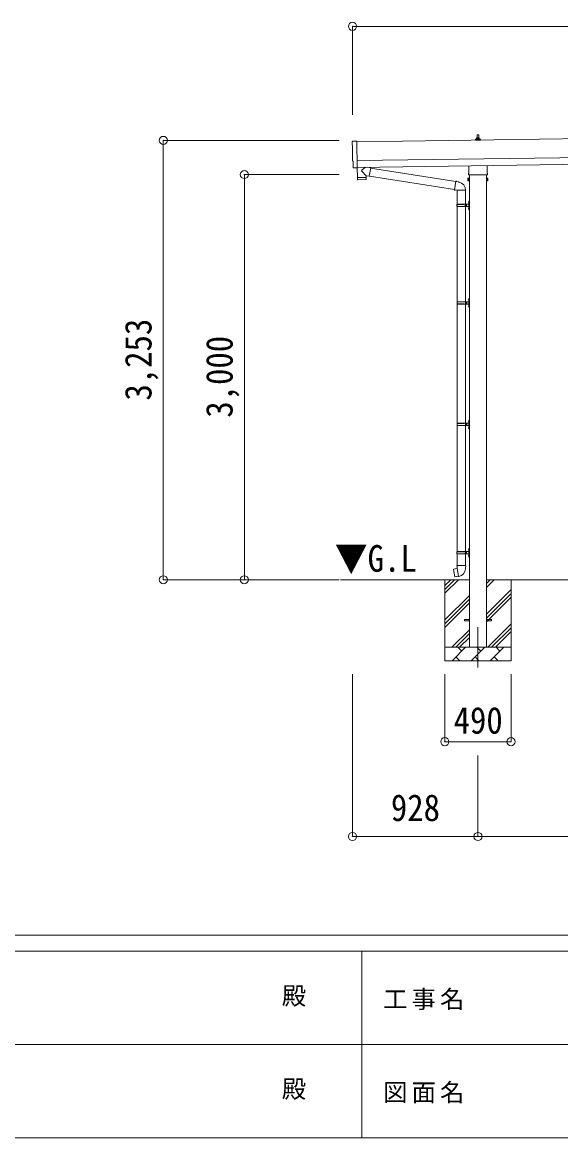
# Model space of a CAD drawing. Units: millimetres at full size, sheet at 1:60. Extents: x -16864 to 16864, y -11640 to 11640.
# Drawn here: x -3409 to 574, y -11640 to -3381 of the extents above; entities that cross this region are included whole.
import ezdxf
from ezdxf.enums import TextEntityAlignment as Align

# ---------------------------------------------------------------- set-up
doc = ezdxf.new("R2010")
doc.units = ezdxf.units.MM
doc.header["$LTSCALE"] = 60
doc.header["$PDMODE"] = 32
doc.header["$PDSIZE"] = 60
doc.linetypes.add('CHAIN1', pattern=[8, 5, -1, 1, -1])
for name, color, linetype, lineweight in [('0-1_Defpoints', 7, 'CHAIN1', 9), ('0-2_TEXT1', 4, 'Continuous', 9), ('0-3_SHAPE', 7, 'Continuous', 9), ('0-7_PARTS2', 7, 'Continuous', 9), ('0-8_TABLE1', 6, 'Continuous', 9), ('0-9_DIM1', 7, 'Continuous', 9), ('F-0', 7, 'Continuous', 9)]:
    doc.layers.add(name, color=color, linetype=linetype, lineweight=lineweight)
doc.styles.add('ＭＳ ゴシック', font='')
doc.styles.get('ＭＳ ゴシック').set_extended_font_data('MS Gothic')

msp = doc.modelspace()

# ---------------------------------------------------------------- linework, layer by layer
at = {"layer": '0-1_Defpoints'}
msp.add_line((-37.81, -7858.64), (-37.81, -8207.64), dxfattribs=at)
at = {"layer": '0-2_TEXT1'}
for p, q in [((4602.25, -4185.95), (-933.21, -4265.03)), ((-55.76, -4254.88), (-55.76, -4247.17)), ((-19.26, -4254.88), (-55.76, -4254.88)), ((-55.38, -4246.38), (-19.64, -4246.38)), ((-54.99, -4246.2), (-48.27, -4244.57)), ((-47.89, -4244.38), (-27.13, -4244.38)), ((-47.51, -4243.6), (-47.51, -4239.38)), ((-46.51, -4239.38), (-28.51, -4239.38)), ((-43.51, -4239.38), (-42.78, -4215.86)), ((-41.78, -4214.88), (-33.23, -4214.88)), ((-32.23, -4215.86), (-31.51, -4239.38)), ((-27.51, -4243.6), (-27.51, -4239.38)), ((-20.02, -4246.2), (-26.74, -4244.57)), ((-19.26, -4254.88), (-19.26, -4247.17)), ((-931.21, -4405.01), (4604.25, -4325.93)), ((-930.5, -4455.01), (4604.97, -4375.93)), ((-950.08, -4459.06), (-957, -4458.79)), ((-106.11, -4498.87), (-106.11, -4443.23)), ((30.49, -4441.28), (30.49, -4498.87)), ((-111.81, -4537.14), (-111.06, -4535.83)), ((-111.81, -4537.14), (-111.81, -4554.14)), ((-104.81, -4540.73), (-111.06, -4540.73)), ((-107.81, -4507.64), (-107.81, -4502.14)), ((30.12, -4511.14), (-105.75, -4511.14)), ((-100.31, -4511.14), (-100.31, -8008.64)), ((24.69, -8008.64), (24.69, -4511.14)), ((29.19, -4540.73), (35.43, -4540.73)), ((32.19, -4502.14), (32.19, -4507.64)), ((36.19, -4537.14), (35.43, -4535.83)), ((36.19, -4537.14), (36.19, -4554.14)), ((-111.81, -4554.14), (-111.06, -4555.46)), ((-104.81, -4550.55), (-111.06, -4550.55)), ((-104.81, -4555.46), (-111.06, -4555.46)), ((-102.31, -4554.84), (-104.81, -4554.84)), ((26.69, -4554.84), (29.19, -4554.84)), ((29.19, -4550.55), (35.43, -4550.55)), ((29.19, -4555.46), (35.43, -4555.46)), ((36.19, -4554.14), (35.43, -4555.46)), ((-137.81, -7804.14), (-100.31, -7804.14)), ((-137.81, -7813.14), (-137.81, -7804.14)), ((-137.81, -7804.14), (-100.31, -7804.14)), ((-137.81, -7813.14), (-137.81, -7804.14)), ((-137.81, -7813.14), (-100.31, -7813.14)), ((-137.81, -7813.14), (-100.31, -7813.14)), ((24.69, -7804.14), (62.19, -7804.14)), ((24.69, -7804.14), (62.19, -7804.14)), ((24.69, -7813.14), (62.19, -7813.14)), ((24.69, -7813.14), (62.19, -7813.14)), ((62.19, -7813.14), (62.19, -7804.14)), ((62.19, -7813.14), (62.19, -7804.14))]:
    msp.add_line(p, q, dxfattribs=at)
for points in [[(-964.83, -4262.04), (-933.29, -4259.94), (-930.46, -4457.77)], [(-959.88, -4455.84), (-960.55, -4408.82), (-961.15, -4408.83)], [(-949.34, -4458.77), (-948.68, -4458.13), (-930.44, -4458.78)], [(-104.81, -4555.46), (-104.81, -4535.83), (-111.06, -4535.83)], [(-104.81, -4554.84), (-104.81, -4536.44), (-102.31, -4536.44)], [(29.19, -4554.84), (29.19, -4536.44), (26.69, -4536.44)], [(29.19, -4555.46), (29.19, -4535.83), (35.43, -4535.83)]]:
    msp.add_lwpolyline(points, dxfattribs=at)
for points in [[(-102.31, -4556.14), (-102.31, -4535.14), (-100.31, -4535.14), (-100.31, -4556.14)], [(26.69, -4556.14), (26.69, -4535.14), (24.69, -4535.14), (24.69, -4556.14)]]:
    msp.add_lwpolyline(points, close=True, dxfattribs=at)
for centre, radius, start, end in [((-54.76, -4247.17), 1, 103.62699, 180), ((-48.51, -4243.6), 1, 283.62699, 0), ((-43.42, -4240.02), 4.13, 90, 171.17633), ((-46.51, -4240.38), 1, 90, 180), ((-41.78, -4215.88), 1, 90, 178.60509), ((-34.17, -4239.38), 4.83, 133.60282, 180), ((-40.84, -4239.38), 4.83, 0, 46.39718), ((-33.23, -4215.88), 1, 1.39491, 90), ((-31.59, -4240.02), 4.13, 8.82367, 90), ((-28.51, -4240.38), 1, 0, 90), ((-26.51, -4243.6), 1, 180, 256.37301), ((-20.26, -4247.17), 1, 0, 76.37301), ((-107.47, -4538.28), 4.34, 145.61575, 214.38425), ((-95.57, -4545.64), 16.24, 162.41205, 197.58795), ((-103.81, -4502.14), 4, 125.09963, 180), ((-103.81, -4507.64), 4, 180, 194.47751), ((-103.81, -4507.64), 4, 194.47751, 241.04498), ((28.19, -4507.64), 4, 298.95502, 345.52249), ((28.19, -4502.14), 4, 0, 54.90037), ((28.19, -4507.64), 4, 345.52249, 0), ((19.94, -4545.64), 16.24, 342.41205, 17.58795), ((31.84, -4538.28), 4.34, 325.61575, 34.38425), ((-107.47, -4553), 4.34, 145.61575, 214.38425), ((31.84, -4553), 4.34, 325.61575, 34.38425)]:
    msp.add_arc(centre, radius, start, end, dxfattribs=at)
for centre, major_axis, ratio, start_param, end_param in [((-964.63, -4265.03), (-3, -0.04), 0.99863, 4.7647489, 6.2979817), ((-5729, -4403.53), (4762.89, 68.04), 0.99863, 6.2686928, 6.2979817), ((-961.22, -4404.43), (-4.41, -0.06), 0.99863, 6.2686928, 7.8539816), ((-956.88, -4455.79), (-2.15, -2.1), 0.9974, 5.5252311, 7.0411395), ((-950.03, -4458.05), (-0.717, -0.7), 0.9974, 0.7579542, 1.5707963)]:
    msp.add_ellipse(centre, major_axis=major_axis, ratio=ratio, start_param=start_param, end_param=end_param, dxfattribs=at)
at = {"layer": '0-3_SHAPE'}
for p, q in [((-100.31, -7508.64), (-1054.26, -7508.64)), ((-282.81, -7508.64), (-282.81, -8108.64)), ((-282.81, -7552.12), (-239.33, -7508.64)), ((-282.81, -7580.41), (-211.05, -7508.64)), ((-282.81, -7608.69), (-182.76, -7508.64)), ((1899.69, -7508.64), (24.69, -7508.64)), ((24.69, -7537.47), (53.51, -7508.64)), ((24.69, -7565.75), (81.79, -7508.64)), ((207.19, -7508.64), (207.19, -8108.64)), ((24.69, -7763.74), (207.19, -7581.24)), ((-282.81, -7806.68), (-100.31, -7624.18)), ((-282.81, -7834.97), (-100.31, -7652.47)), ((-282.81, -7863.25), (-100.31, -7680.75)), ((24.69, -7792.02), (207.19, -7609.52)), ((24.69, -7820.31), (207.19, -7637.81)), ((34.34, -8008.64), (207.19, -7835.8)), ((-230.22, -8008.64), (-100.31, -7878.74)), ((-201.93, -8008.64), (-100.31, -7907.02)), ((62.63, -8008.64), (207.19, -7864.08)), ((90.91, -8008.64), (207.19, -7892.37)), ((-282.81, -8008.64), (207.19, -8008.64)), ((-229.24, -8108.64), (-129.24, -8008.64)), ((-157.79, -8037.2), (-186.34, -8008.64)), ((-173.65, -8008.64), (-100.31, -7935.31)), ((-87.81, -8108.64), (12.19, -8008.64)), ((-16.37, -8037.2), (-44.92, -8008.64)), ((53.61, -8108.64), (153.61, -8008.64)), ((125.05, -8037.2), (96.5, -8008.64)), ((-200.68, -8080.09), (-172.13, -8108.64)), ((-59.26, -8080.09), (-30.71, -8108.64)), ((82.16, -8080.09), (110.71, -8108.64)), ((207.19, -8108.64), (-282.81, -8108.64))]:
    msp.add_line(p, q, dxfattribs=at)
at = {"layer": '0-8_TABLE1'}
for p, q in [((-965.81, -3411), (-965.81, -4065.33)), ((10893.19, -3411), (-965.81, -3411)), ((-2365.81, -4255.35), (-1065.12, -4255.35)), ((-2365.81, -4255.35), (-2365.81, -7508.64)), ((-1765.81, -4508.64), (-1065.12, -4508.64)), ((-1765.81, -4508.64), (-1765.81, -7508.64)), ((-2365.81, -7508.64), (-1065.12, -7508.64)), ((-966.12, -9409.64), (-966.12, -8207.64)), ((-282.81, -8707.64), (-282.81, -8207.64)), ((207.19, -8707.64), (207.19, -8207.64)), ((-282.81, -8707.64), (207.19, -8707.64)), ((-37.81, -9409.64), (-37.81, -8809.64)), ((-37.81, -9409.64), (-966.12, -9409.64)), ((1962.19, -9409.64), (-37.81, -9409.64))]:
    msp.add_line(p, q, dxfattribs=at)
for p in [(-965.81, -3411), (-2365.81, -4255.35), (-1765.81, -4508.64), (-2365.81, -7508.64), (-1765.81, -7508.64), (-282.81, -8707.64), (207.19, -8707.64), (-966.12, -9409.64), (-37.81, -9409.64)]:
    msp.add_point(p, dxfattribs=at)
at = {"layer": '0-9_DIM1'}
for p, q in [((-930.46, -4457.77), (-930.44, -4458.77)), ((-869.05, -4454.13), (-896.7, -4476.64)), ((-831.43, -4458.14), (-857.27, -4453.96)), ((-831.43, -4458.14), (-841.6, -4521.02)), ((-929.81, -4531), (-929.4, -4544.05)), ((-925.33, -4529.94), (-925.3, -4530.94)), ((-866.01, -4517.07), (-896.88, -4483.97)), ((-870.33, -4529.15), (-870.34, -4530.15)), ((-866.01, -4517.07), (-841.6, -4521.02)), ((-866.01, -4517.07), (-865.83, -4529.09)), ((-841.3, -4519.19), (-211.8, -4619.42)), ((-831.73, -4459.96), (-201.38, -4560.32)), ((-868.82, -4546.13), (-926.35, -4546.96)), ((-212.12, -4621.24), (-206.59, -4589.87)), ((-212.12, -4621.24), (-211.72, -4623.49)), ((-212.12, -4621.24), (-206.97, -4622.05)), ((-211.72, -4623.49), (-208.16, -4624.12)), ((-208.16, -4624.12), (-206.97, -4622.05)), ((-206.97, -4622.05), (-192.36, -4624.37)), ((-201.06, -4558.51), (-206.59, -4589.87)), ((-201.06, -4558.51), (-199.91, -4556.52)), ((-199.91, -4556.52), (-196.35, -4557.15)), ((-196.35, -4557.15), (-195.94, -4559.5)), ((-192.36, -4624.37), (-190.16, -4623.38)), ((-129.86, -4623.78), (-191.04, -4623.78)), ((-190.31, -4623.78), (-190.31, -4727.78)), ((-181.42, -4562.32), (-179.74, -4563.95)), ((-179.74, -4563.95), (-177.62, -4564.4)), ((-130.31, -4623.78), (-130.31, -4727.78)), ((-104.31, -4704.78), (-101.31, -4703.28)), ((-104.31, -4704.78), (-104.31, -4736.78)), ((-101.31, -4703.28), (-101.31, -4736.78)), ((-101.31, -4703.28), (-100.31, -4703.28)), ((-100.31, -4703.28), (-100.31, -4736.78)), ((-193.31, -4729.78), (-142.98, -4729.78)), ((-193.31, -4743.78), (-142.98, -4743.78)), ((-192.31, -4727.78), (-106.31, -4727.78)), ((-192.31, -4727.78), (-192.31, -4729.78)), ((-192.31, -4745.78), (-192.31, -4743.78)), ((-192.31, -4745.78), (-106.31, -4745.78)), ((-190.31, -4727.56), (-190.31, -6349.64)), ((-133.31, -4727.78), (-133.31, -4732.28)), ((-133.31, -4732.28), (-131.31, -4732.28)), ((-133.31, -4745.78), (-133.31, -4741.28)), ((-133.31, -4741.28), (-131.31, -4741.28)), ((-131.31, -4732.28), (-131.31, -4736.78)), ((-131.31, -4741.28), (-131.31, -4736.78)), ((-130.31, -4727.56), (-130.31, -6349.64)), ((-125.31, -4727.78), (-125.31, -4736.78)), ((-125.31, -4732.28), (-122.31, -4732.28)), ((-125.31, -4745.78), (-125.31, -4736.78)), ((-125.31, -4741.28), (-122.31, -4741.28)), ((-122.31, -4732.28), (-122.31, -4736.78)), ((-122.31, -4741.28), (-122.31, -4736.78)), ((-106.62, -4710.63), (-104.57, -4711.63)), ((-106.62, -4758.63), (-104.57, -4759.63)), ((-105.35, -4708.63), (-104.71, -4708.63)), ((-105.35, -4708.63), (-105.35, -4716.93)), ((-105.35, -4716.93), (-104.71, -4716.93)), ((-105.35, -4756.63), (-104.71, -4756.63)), ((-105.35, -4756.63), (-105.35, -4764.93)), ((-105.35, -4764.93), (-104.71, -4764.93)), ((-104.71, -4708.63), (-104.71, -4716.93)), ((-104.71, -4708.63), (-104.31, -4709.03)), ((-104.71, -4716.93), (-104.31, -4716.53)), ((-104.71, -4756.63), (-104.71, -4764.93)), ((-104.71, -4756.63), (-104.31, -4757.03)), ((-104.71, -4764.93), (-104.31, -4764.53)), ((-104.57, -4711.63), (-103.96, -4712.78)), ((-104.57, -4759.63), (-103.96, -4760.78)), ((-104.31, -4709.03), (-104.31, -4716.53)), ((-104.31, -4768.78), (-104.31, -4736.78)), ((-104.31, -4757.03), (-104.31, -4764.53)), ((-104.31, -4768.78), (-101.31, -4770.28)), ((-101.31, -4770.28), (-101.31, -4736.78)), ((-101.31, -4770.28), (-100.31, -4770.28)), ((-100.31, -4770.28), (-100.31, -4736.78)), ((-189.81, -5449.64), (-189.81, -5451.64)), ((-189.81, -5449.64), (-106.31, -5449.64)), ((-130.81, -5449.64), (-130.81, -5454.14)), ((-122.81, -5449.64), (-122.81, -5458.64)), ((-106.62, -5432.49), (-104.57, -5433.49)), ((-105.35, -5430.49), (-104.71, -5430.49)), ((-105.35, -5430.49), (-105.35, -5438.79)), ((-105.35, -5438.79), (-104.71, -5438.79)), ((-104.71, -5430.49), (-104.71, -5438.79)), ((-104.71, -5430.49), (-104.31, -5430.89)), ((-104.71, -5438.79), (-104.31, -5438.39)), ((-104.57, -5433.49), (-103.96, -5434.64)), ((-104.31, -5426.64), (-101.31, -5425.14)), ((-104.31, -5426.64), (-104.31, -5458.64)), ((-104.31, -5430.89), (-104.31, -5438.39)), ((-101.31, -5425.14), (-101.31, -5458.64)), ((-101.31, -5425.14), (-100.31, -5425.14)), ((-100.31, -5425.14), (-100.31, -5458.64)), ((-190.81, -5451.64), (-140.48, -5451.64)), ((-190.81, -5465.64), (-140.48, -5465.64)), ((-189.81, -5467.64), (-189.81, -5465.64)), ((-189.81, -5467.64), (-106.31, -5467.64)), ((-130.81, -5454.14), (-128.81, -5454.14)), ((-130.81, -5467.64), (-130.81, -5463.14)), ((-130.81, -5463.14), (-128.81, -5463.14)), ((-128.81, -5454.14), (-128.81, -5458.64)), ((-128.81, -5463.14), (-128.81, -5458.64)), ((-122.81, -5454.14), (-119.81, -5454.14)), ((-122.81, -5467.64), (-122.81, -5458.64)), ((-122.81, -5463.14), (-119.81, -5463.14)), ((-119.81, -5454.14), (-119.81, -5458.64)), ((-119.81, -5463.14), (-119.81, -5458.64)), ((-106.62, -5480.49), (-104.57, -5481.49)), ((-105.35, -5478.49), (-104.71, -5478.49)), ((-105.35, -5478.49), (-105.35, -5486.79)), ((-105.35, -5486.79), (-104.71, -5486.79)), ((-104.71, -5478.49), (-104.71, -5486.79)), ((-104.71, -5478.49), (-104.31, -5478.89)), ((-104.71, -5486.79), (-104.31, -5486.39)), ((-104.57, -5481.49), (-103.96, -5482.64)), ((-104.31, -5490.64), (-104.31, -5458.64)), ((-104.31, -5478.89), (-104.31, -5486.39)), ((-104.31, -5490.64), (-101.31, -5492.14)), ((-101.31, -5492.14), (-101.31, -5458.64)), ((-101.31, -5492.14), (-100.31, -5492.14)), ((-100.31, -5492.14), (-100.31, -5458.64)), ((-190.81, -6351.64), (-140.48, -6351.64)), ((-189.81, -6349.64), (-189.81, -6351.64)), ((-189.81, -6349.64), (-106.31, -6349.64)), ((-130.81, -6349.64), (-130.81, -6354.14)), ((-130.81, -6354.14), (-128.81, -6354.14)), ((-128.81, -6354.14), (-128.81, -6358.64)), ((-128.81, -6363.14), (-128.81, -6358.64)), ((-122.81, -6349.64), (-122.81, -6358.64)), ((-122.81, -6354.14), (-119.81, -6354.14)), ((-122.81, -6367.64), (-122.81, -6358.64)), ((-119.81, -6354.14), (-119.81, -6358.64)), ((-119.81, -6363.14), (-119.81, -6358.64)), ((-106.62, -6332.49), (-104.57, -6333.49)), ((-105.35, -6330.49), (-104.71, -6330.49)), ((-105.35, -6330.49), (-105.35, -6338.79)), ((-105.35, -6338.79), (-104.71, -6338.79)), ((-104.71, -6330.49), (-104.71, -6338.79)), ((-104.71, -6330.49), (-104.31, -6330.89)), ((-104.71, -6338.79), (-104.31, -6338.39)), ((-104.57, -6333.49), (-103.96, -6334.64)), ((-104.31, -6326.64), (-101.31, -6325.14)), ((-104.31, -6326.64), (-104.31, -6358.64)), ((-104.31, -6330.89), (-104.31, -6338.39)), ((-104.31, -6390.64), (-104.31, -6358.64)), ((-101.31, -6325.14), (-101.31, -6358.64)), ((-101.31, -6325.14), (-100.31, -6325.14)), ((-101.31, -6392.14), (-101.31, -6358.64)), ((-100.31, -6325.14), (-100.31, -6358.64)), ((-100.31, -6392.14), (-100.31, -6358.64)), ((-190.81, -6365.64), (-140.48, -6365.64)), ((-190.31, -6367.63), (-190.31, -7299.64)), ((-189.81, -6367.64), (-189.81, -6365.64)), ((-189.81, -6367.64), (-106.31, -6367.64)), ((-130.81, -6367.64), (-130.81, -6363.14)), ((-130.81, -6363.14), (-128.81, -6363.14)), ((-130.31, -6367.63), (-130.31, -7299.64)), ((-122.81, -6363.14), (-119.81, -6363.14)), ((-106.62, -6380.49), (-104.57, -6381.49)), ((-105.35, -6378.49), (-104.71, -6378.49)), ((-105.35, -6378.49), (-105.35, -6386.79)), ((-105.35, -6386.79), (-104.71, -6386.79)), ((-104.71, -6378.49), (-104.71, -6386.79)), ((-104.71, -6378.49), (-104.31, -6378.89)), ((-104.71, -6386.79), (-104.31, -6386.39)), ((-104.57, -6381.49), (-103.96, -6382.64)), ((-104.31, -6378.89), (-104.31, -6386.39)), ((-104.31, -6390.64), (-101.31, -6392.14)), ((-101.31, -6392.14), (-100.31, -6392.14)), ((-193.31, -7301.64), (-142.98, -7301.64)), ((-193.31, -7315.64), (-142.98, -7315.64)), ((-192.31, -7299.64), (-106.31, -7299.64)), ((-192.31, -7299.64), (-192.31, -7301.64)), ((-192.31, -7317.64), (-192.31, -7315.64)), ((-192.31, -7317.64), (-106.31, -7317.64)), ((-190.31, -7317.64), (-190.31, -7402.57)), ((-133.31, -7299.64), (-133.31, -7304.14)), ((-133.31, -7304.14), (-131.31, -7304.14)), ((-133.31, -7317.64), (-133.31, -7313.14)), ((-133.31, -7313.14), (-131.31, -7313.14)), ((-131.31, -7304.14), (-131.31, -7308.64)), ((-131.31, -7313.14), (-131.31, -7308.64)), ((-130.31, -7317.64), (-130.31, -7402.57)), ((-125.31, -7299.64), (-125.31, -7308.64)), ((-125.31, -7304.14), (-122.31, -7304.14)), ((-125.31, -7317.64), (-125.31, -7308.64)), ((-125.31, -7313.14), (-122.31, -7313.14)), ((-122.31, -7304.14), (-122.31, -7308.64)), ((-122.31, -7313.14), (-122.31, -7308.64)), ((-106.62, -7282.49), (-104.57, -7283.49)), ((-106.62, -7330.49), (-104.57, -7331.49)), ((-105.35, -7280.49), (-104.71, -7280.49)), ((-105.35, -7280.49), (-105.35, -7288.79)), ((-105.35, -7288.79), (-104.71, -7288.79)), ((-105.35, -7328.49), (-104.71, -7328.49)), ((-105.35, -7328.49), (-105.35, -7336.79)), ((-105.35, -7336.79), (-104.71, -7336.79)), ((-104.71, -7280.49), (-104.71, -7288.79)), ((-104.71, -7280.49), (-104.31, -7280.89)), ((-104.71, -7288.79), (-104.31, -7288.39)), ((-104.71, -7328.49), (-104.71, -7336.79)), ((-104.71, -7328.49), (-104.31, -7328.89)), ((-104.71, -7336.79), (-104.31, -7336.39)), ((-104.57, -7283.49), (-103.96, -7284.64)), ((-104.57, -7331.49), (-103.96, -7332.64)), ((-104.31, -7276.64), (-101.31, -7275.14)), ((-104.31, -7276.64), (-104.31, -7308.64)), ((-104.31, -7280.89), (-104.31, -7288.39)), ((-104.31, -7340.64), (-104.31, -7308.64)), ((-104.31, -7328.89), (-104.31, -7336.39)), ((-104.31, -7340.64), (-101.31, -7342.14)), ((-101.31, -7275.14), (-101.31, -7308.64)), ((-101.31, -7275.14), (-100.31, -7275.14)), ((-101.31, -7342.14), (-101.31, -7308.64)), ((-101.31, -7342.14), (-100.31, -7342.14)), ((-100.31, -7275.14), (-100.31, -7308.64)), ((-100.31, -7342.14), (-100.31, -7308.64)), ((-218.77, -7431.02), (-219.58, -7432.19)), ((-219.58, -7432.19), (-209.96, -7486.75)), ((-190.91, -7425.77), (-218.77, -7431.02)), ((-206.03, -7428.42), (-206.24, -7428.66)), ((-192.16, -7402.57), (-194.31, -7403.35)), ((-194.31, -7403.35), (-194.31, -7406.97)), ((-194.31, -7406.97), (-192.07, -7407.78)), ((-192.16, -7402.57), (-160.31, -7402.57)), ((-192.16, -7402.57), (-192.07, -7407.78)), ((-192.07, -7407.78), (-191.82, -7422.57)), ((-191.82, -7422.57), (-190.46, -7424.57)), ((-180.55, -7483.07), (-190.69, -7425.59)), ((-190.66, -7424.77), (-190.66, -7425.48)), ((-190.46, -7424.57), (-190.5, -7424.57)), ((-128.46, -7402.57), (-160.31, -7402.57)), ((-130.13, -7424.51), (-130.2, -7426.67)), ((-128.81, -7422.57), (-130.13, -7424.51)), ((-126.31, -7406.97), (-128.56, -7407.78)), ((-128.46, -7402.57), (-126.31, -7403.35)), ((-126.31, -7403.35), (-126.31, -7406.97)), ((-195.94, -7485.66), (-196.22, -7485.5)), ((-180.25, -7483.83), (-180.49, -7483.17))]:
    msp.add_line(p, q, dxfattribs=at)
for points in [[(-930.85, -4458.76), (-929.83, -4530), (-865.83, -4529.09)], [(-865.86, -4543.14), (-865.82, -4530.09), (-929.81, -4531)], [(-201.06, -4558.51), (-195.94, -4559.5), (-181.42, -4562.32)], [(-106.62, -4714.93), (-104.57, -4713.93), (-103.96, -4712.78)], [(-106.62, -4762.93), (-104.57, -4761.93), (-103.96, -4760.78)], [(-106.62, -5436.79), (-104.57, -5435.79), (-103.96, -5434.64)], [(-106.62, -5484.79), (-104.57, -5483.79), (-103.96, -5482.64)], [(-106.62, -6336.79), (-104.57, -6335.79), (-103.96, -6334.64)], [(-106.62, -6384.79), (-104.57, -6383.79), (-103.96, -6382.64)], [(-106.62, -7286.79), (-104.57, -7285.79), (-103.96, -7284.64)], [(-106.62, -7334.79), (-104.57, -7333.79), (-103.96, -7332.64)], [(-203.79, -7428.2), (-204.07, -7428.05), (-206.03, -7428.42)], [(-128.46, -7402.57), (-128.56, -7407.78), (-128.81, -7422.57)], [(-180.82, -7482.97), (-208.8, -7487.57), (-209.96, -7486.75)], [(-193.75, -7485.1), (-193.97, -7485.34), (-195.94, -7485.66)]]:
    msp.add_lwpolyline(points, dxfattribs=at)
for centre, radius, start, end in [((-893.39, -4480.38), 5, 131.47396, 225.79244), ((-926.4, -4543.96), 3, 181.81845, 270.86677), ((-868.86, -4543.13), 3, 270.81845, 359.81845), ((-190.16, -4623.38), 60.3, 359.62495, 78), ((-144.56, -4736.78), 49.25, 171.82876, 180.00002), ((-144.56, -4736.78), 49.25, 180.00002, 188.17127), ((-142.98, -4727.78), 2, 270, 359.99998), ((-142.98, -4745.78), 2, 0.00005, 90.00004), ((-101.02, -4712.78), 6, 136.21765, 223.78235), ((-101.02, -4760.78), 6, 136.21765, 223.78235), ((-106.31, -4725.78), 2, 270, 359.99998), ((-106.31, -4747.78), 2, 0.00005, 90.00004), ((-140.48, -5449.64), 2, 270, 359.99998), ((-101.02, -5434.64), 6, 136.21765, 223.78235), ((-106.31, -5447.64), 2, 270, 359.99998), ((-142.06, -5458.64), 49.25, 171.82876, 180.00002), ((-142.06, -5458.64), 49.25, 180.00002, 188.17127), ((-140.48, -5467.64), 2, 0.00005, 90.00004), ((-101.02, -5482.64), 6, 136.21765, 223.78235), ((-106.31, -5469.64), 2, 0.00005, 90.00004), ((-142.06, -6358.64), 49.25, 171.82876, 180.00002), ((-142.06, -6358.64), 49.25, 180.00002, 188.17127), ((-140.48, -6349.64), 2, 270, 359.99998), ((-101.02, -6334.64), 6, 136.21765, 223.78235), ((-106.31, -6347.64), 2, 270, 359.99998), ((-140.48, -6367.64), 2, 0.00005, 90.00004), ((-101.02, -6382.64), 6, 136.21765, 223.78235), ((-106.31, -6369.64), 2, 0.00005, 90.00004), ((-144.56, -7308.64), 49.25, 171.82876, 180.00002), ((-144.56, -7308.64), 49.25, 180.00002, 188.17127), ((-142.98, -7299.64), 2, 270, 359.99998), ((-142.98, -7317.64), 2, 0.00005, 90.00004), ((-101.02, -7284.64), 6, 136.21765, 223.78235), ((-101.02, -7332.64), 6, 136.21765, 223.78235), ((-106.31, -7297.64), 2, 270, 359.99998), ((-106.31, -7319.64), 2, 0.00005, 90.00004), ((-190.96, -7425.48), 0.3, 280.66842, 0), ((-190.46, -7424.77), 0.2, 100, 180), ((-190.46, -7424.57), 60.3, 279.96938, 358), ((-180.77, -7483.27), 0.3, 20, 99.33158), ((-180.06, -7483.76), 0.2, 200, 279.96938)]:
    msp.add_arc(centre, radius, start, end, dxfattribs=at)
at = {"layer": 'F-0', "color": 5, "lineweight": 5}
for p, q in [((-16864.12, -10140), (16015.88, -10140)), ((-16864.12, -10260), (10682.37, -10260)), ((-897.63, -10260), (-897.63, -11640)), ((-6897.63, -10950), (5402.37, -10950)), ((-16864.12, -11640), (16015.88, -11640))]:
    msp.add_line(p, q, dxfattribs=at)

# ---------------------------------------------------------------- texts
at = {"layer": '0-7_PARTS2', "style": 'ＭＳ ゴシック', "width": 0.9}
msp.add_text('▼G.L', height=197.9, dxfattribs=at).set_placement((-1096.98, -7508.92), align=Align.BOTTOM_LEFT)
at = {"layer": '0-8_TABLE1', "color": 7, "style": 'ＭＳ ゴシック', "width": 0.9}
for s, p in [('3,253', (-2393.31, -6182)), ('3,000', (-1793.31, -6308.64))]:
    msp.add_text(s, height=197.9, rotation=90, dxfattribs=at).set_placement(p, align=Align.BOTTOM_LEFT)
for s, p in [('490', (-217.81, -8707.64)), ('928', (-681.97, -9354.64))]:
    msp.add_text(s, height=197.9, dxfattribs=at).set_placement(p, align=Align.BOTTOM_LEFT)
at = {"layer": 'F-0', "style": 'ＭＳ ゴシック'}
for p in [(-1489.06, -10695), (-1489.06, -11385)]:
    msp.add_text('殿', height=132, dxfattribs=at).set_placement(p, align=Align.BOTTOM_LEFT)
at = {"layer": 'F-0', "char_height": 132, "attachment_point": 7, "style": 'ＭＳ ゴシック'}
for s, insert in [('\\T1.17;工事名', (-739.42, -10695)), ('\\T1.17;図面名', (-739.42, -11385))]:
    msp.add_mtext(s, dxfattribs=dict(at, insert=insert))

doc.saveas('drawing.dxf')
